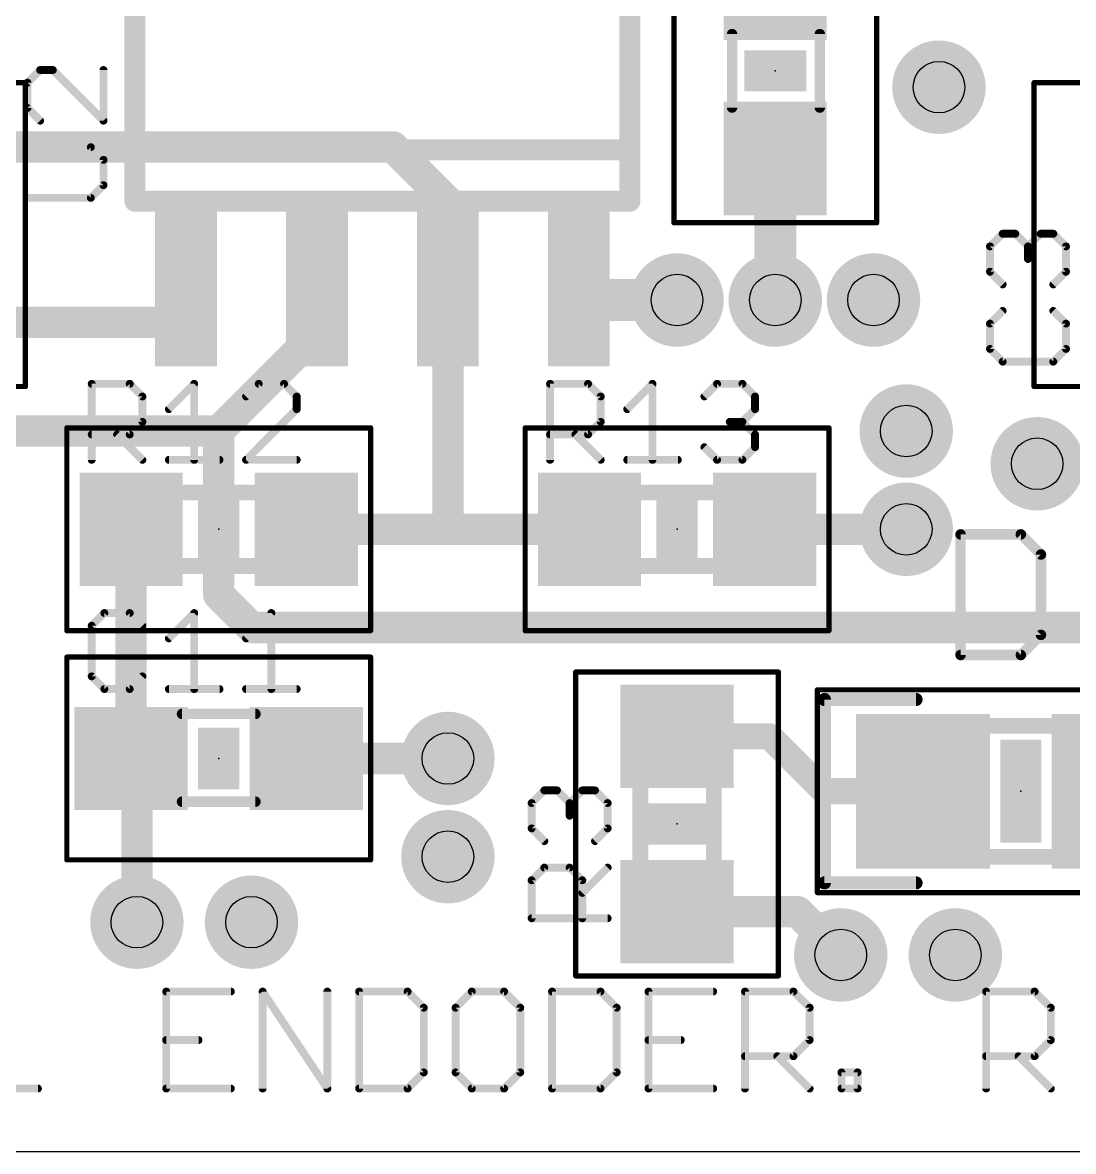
# Model space of a CAD drawing. Extents: x 0 to 33.3, y 0 to 21.6.
# Drawn here: x 13.02 to 23.21, y 0 to 10.95 of the extents above; entities that cross this region are included whole.
import ezdxf

# ---------------------------------------------------------------- set-up
doc = ezdxf.new("R2010")
doc.units = 0
for name, color, linetype in [('1', 22, 'CONTINUOUS'), ('18', 82, 'CONTINUOUS'), ('20', 7, 'CONTINUOUS'), ('21', 253, 'CONTINUOUS'), ('23', 7, 'CONTINUOUS'), ('25', 253, 'CONTINUOUS'), ('31', 253, 'CONTINUOUS'), ('35', 253, 'CONTINUOUS'), ('39', 22, 'CONTINUOUS'), ('44', 253, 'CONTINUOUS'), ('51', 253, 'CONTINUOUS')]:
    doc.layers.add(name, color=color, linetype=linetype)

# ---------------------------------------------------------------- blocks, each defined once
blk = doc.blocks.new('RECT')
blk.add_solid([(-0.5, -0.5), (0.5, -0.5), (-0.5, 0.5), (0.5, 0.5)])
blk = doc.blocks.new('ROUNDV')
at = {"const_width": 0.5}
blk.add_lwpolyline([(0, -0.25, 1), (0, 0.25, 1), (0, -0.25)], format="xyb", dxfattribs=at)

msp = doc.modelspace()

# ---------------------------------------------------------------- linework, layer by layer
at = {"layer": '1'}
for points, const_width in [([(16.6125, 9.74), (12.065, 9.74)], 0.3048), ([(17.145, 9.2075), (16.6125, 9.74)], 0.3048), ([(20.32, 9.6275), (20.32, 8.255)], 0.4064), ([(17.145, 8.3625), (17.145, 9.2075)], 0.3048), ([(14.605, 8.3625), (14.6, 8.04)], 0.4064), ([(15.875, 7.9375), (15.875, 8.3625)], 0.4064), ([(18.415, 8.3625), (18.5225, 8.255)], 0.4064), ([(17.145, 8.3625), (17.145, 6.0325)], 0.3048), ([(18.5225, 8.255), (19.3675, 8.255)], 0.4064), ([(14.6, 8.04), (12.065, 8.04)], 0.3048), ([(14.9225, 6.985), (15.875, 7.9375)], 0.3048), ([(14.9225, 6.985), (12.7, 6.985)], 0.3048), ([(14.9225, 5.3975), (14.9225, 6.985)], 0.3048), ([(14.0725, 6.0325), (14.0725, 3.81)], 0.3048), ([(15.7725, 6.0325), (17.145, 6.0325)], 0.3048), ([(17.145, 6.0325), (18.5175, 6.0325)], 0.3048), ([(21.59, 6.0325), (20.2175, 6.0325)], 0.3048), ([(15.24, 5.08), (14.9225, 5.3975)], 0.3048), ([(25.5025, 5.08), (15.24, 5.08)], 0.3048), ([(20.2638, 4.025), (19.3675, 4.025)], 0.254), ([(20.7963, 3.4925), (20.2638, 4.025)], 0.254), ([(14.0725, 3.81), (14.1288, 3.7538)], 0.3048), ([(15.7725, 3.81), (17.145, 3.81)], 0.3048), ([(14.1288, 3.7538), (14.1288, 2.2225)], 0.3048), ([(21.7513, 3.4925), (20.7963, 3.4925)], 0.254), ([(20.535, 2.325), (19.3675, 2.325)], 0.3048), ([(20.955, 1.905), (20.535, 2.325)], 0.3048)]:
    msp.add_lwpolyline(points, dxfattribs=dict(at, const_width=const_width))
for points, const_width in [([(16.6664, 9.7939, 1), (16.5586, 9.6861)], 0.1524), ([(16.6125, 9.6638, 1), (16.6125, 9.8162)], 0.1524), ([(20.4216, 9.6275, 1), (20.2184, 9.6275)], 0.2032), ([(17.2212, 9.2075, 1), (17.0688, 9.2075)], 0.1524), ([(17.0911, 9.1536, 1), (17.1989, 9.2614)], 0.1524), ([(14.7066, 8.3609, 1), (14.5034, 8.3641)], 0.2032), ([(15.9766, 8.3625, 1), (15.7734, 8.3625)], 0.2032), ([(18.4868, 8.4343, 1), (18.3432, 8.2907)], 0.2032), ([(17.2212, 8.3625, 1), (17.0688, 8.3625)], 0.1524), ([(17.0688, 8.3625, 1), (17.2212, 8.3625)], 0.1524), ([(18.5225, 8.3566, 1), (18.5225, 8.1534)], 0.2032), ([(18.4507, 8.1832, 1), (18.5943, 8.3268)], 0.2032), ([(19.3675, 8.1534, 1), (19.3675, 8.3566)], 0.2032), ([(20.2184, 8.255, 1), (20.4216, 8.255)], 0.2032), ([(14.4984, 8.0416, 1), (14.7016, 8.0384)], 0.2032), ([(14.6, 7.9638, 1), (14.6, 8.1162)], 0.1524), ([(15.7734, 7.9375, 1), (15.9766, 7.9375)], 0.2032), ([(15.9289, 7.8836, 1), (15.8211, 7.9914)], 0.1524), ([(14.9987, 6.985, 1), (14.8463, 6.985)], 0.1524), ([(14.8686, 7.0389, 1), (14.9764, 6.9311)], 0.1524), ([(14.9225, 6.9088, 1), (14.9225, 7.0612)], 0.1524), ([(14.1487, 6.0325, 1), (13.9963, 6.0325)], 0.1524), ([(15.7725, 6.1087, 1), (15.7725, 5.9563)], 0.1524), ([(17.145, 6.1087, 1), (17.145, 5.9563)], 0.1524), ([(17.145, 5.9563, 1), (17.145, 6.1087)], 0.1524), ([(18.5175, 5.9563, 1), (18.5175, 6.1087)], 0.1524), ([(20.2175, 6.1087, 1), (20.2175, 5.9563)], 0.1524), ([(21.59, 5.9563, 1), (21.59, 6.1087)], 0.1524), ([(17.0688, 6.0325, 1), (17.2212, 6.0325)], 0.1524), ([(14.9764, 5.4514, 1), (14.8686, 5.3436)], 0.1524), ([(14.8463, 5.3975, 1), (14.9987, 5.3975)], 0.1524), ([(15.24, 5.1562, 1), (15.24, 5.0038)], 0.1524), ([(15.1861, 5.0261, 1), (15.2939, 5.1339)], 0.1524), ([(19.3675, 4.0885, 1), (19.3675, 3.9615)], 0.127), ([(20.3087, 4.0699, 1), (20.2188, 3.9801)], 0.127), ([(20.2638, 3.9615, 1), (20.2638, 4.0885)], 0.127), ([(14.1264, 3.8639, 1), (14.0186, 3.7561)], 0.1524), ([(15.7725, 3.8862, 1), (15.7725, 3.7338)], 0.1524), ([(17.145, 3.7338, 1), (17.145, 3.8862)], 0.1524), ([(13.9963, 3.81, 1), (14.1487, 3.81)], 0.1524), ([(14.205, 3.7538, 1), (14.0526, 3.7538)], 0.1524), ([(14.0749, 3.6999, 1), (14.1826, 3.8076)], 0.1524), ([(20.7963, 3.556, 1), (20.7963, 3.429)], 0.127), ([(21.7513, 3.429, 1), (21.7513, 3.556)], 0.127), ([(20.7513, 3.4476, 1), (20.8412, 3.5374)], 0.127), ([(19.3675, 2.4012, 1), (19.3675, 2.2488)], 0.1524), ([(20.5889, 2.3789, 1), (20.4811, 2.2711)], 0.1524), ([(20.535, 2.2488, 1), (20.535, 2.4012)], 0.1524), ([(14.0526, 2.2225, 1), (14.205, 2.2225)], 0.1524), ([(20.9011, 1.8511, 1), (21.0089, 1.9589)], 0.1524)]:
    msp.add_lwpolyline(points, format="xyb", dxfattribs=dict(at, const_width=const_width))
at = {"layer": '20'}
msp.add_line((0, 0), (33.3375, 0), dxfattribs=at)
at = {"layer": '21'}
for points, const_width in [([(14.11, 9.7125), (14.11, 13.0125)], 0.2032), ([(18.91, 13.0125), (18.91, 9.7125)], 0.2032), ([(14.11, 9.2125), (14.11, 9.7125)], 0.2032), ([(18.91, 9.7125), (14.11, 9.7125)], 0.2032), ([(18.91, 9.7125), (18.91, 9.2125)], 0.2032), ([(21.6852, 4.3815), (20.7963, 4.3815)], 0.127), ([(20.7963, 4.3815), (20.7963, 2.6035)], 0.127), ([(20.7963, 2.6035), (21.6852, 2.6035)], 0.127), ([(15.0401, 1.5502), (14.4131, 1.5502)], 0.0762), ([(14.4131, 1.5502), (14.4131, 0.6096)], 0.0762), ([(15.3486, 0.6096), (15.3486, 1.5502)], 0.0762), ([(15.3486, 1.5502), (15.9756, 0.6096)], 0.0762), ([(15.9756, 0.6096), (15.9756, 1.5502)], 0.0762), ([(16.2841, 1.5502), (16.2841, 0.6096)], 0.0762), ([(16.7544, 1.5502), (16.2841, 1.5502)], 0.0762), ([(16.9112, 1.3934), (16.7544, 1.5502)], 0.0762), ([(17.3764, 1.5502), (17.2196, 1.3934)], 0.0762), ([(17.6899, 1.5502), (17.3764, 1.5502)], 0.0762), ([(17.8467, 1.3934), (17.6899, 1.5502)], 0.0762), ([(18.1551, 1.5502), (18.1551, 0.6096)], 0.0762), ([(18.6254, 1.5502), (18.1551, 1.5502)], 0.0762), ([(18.7822, 1.3934), (18.6254, 1.5502)], 0.0762), ([(19.7177, 1.5502), (19.0907, 1.5502)], 0.0762), ([(19.0907, 1.5502), (19.0907, 0.6096)], 0.0762), ([(20.0262, 0.6096), (20.0262, 1.5502)], 0.0762), ([(20.0262, 1.5502), (20.4965, 1.5502)], 0.0762), ([(20.4965, 1.5502), (20.6532, 1.3934)], 0.0762), ([(22.365, 0.6096), (22.365, 1.5502)], 0.0762), ([(22.365, 1.5502), (22.8353, 1.5502)], 0.0762), ([(22.8353, 1.5502), (22.992, 1.3934)], 0.0762), ([(16.9112, 0.7664), (16.9112, 1.3934)], 0.0762), ([(17.2196, 1.3934), (17.2196, 0.7664)], 0.0762), ([(17.8467, 0.7664), (17.8467, 1.3934)], 0.0762), ([(18.7822, 0.7664), (18.7822, 1.3934)], 0.0762), ([(20.6532, 1.3934), (20.6532, 1.0799)], 0.0762), ([(22.992, 1.3934), (22.992, 1.0799)], 0.0762), ([(14.4131, 1.0799), (14.7266, 1.0799)], 0.0762), ([(19.0907, 1.0799), (19.4042, 1.0799)], 0.0762), ([(20.6532, 1.0799), (20.4965, 0.9231)], 0.0762), ([(22.992, 1.0799), (22.8353, 0.9231)], 0.0762), ([(20.4965, 0.9231), (20.0262, 0.9231)], 0.0762), ([(20.3397, 0.9231), (20.6532, 0.6096)], 0.0762), ([(22.8353, 0.9231), (22.365, 0.9231)], 0.0762), ([(22.6785, 0.9231), (22.992, 0.6096)], 0.0762), ([(16.7544, 0.6096), (16.9112, 0.7664)], 0.0762), ([(17.2196, 0.7664), (17.3764, 0.6096)], 0.0762), ([(17.6899, 0.6096), (17.8467, 0.7664)], 0.0762), ([(18.6254, 0.6096), (18.7822, 0.7664)], 0.0762), ([(20.9617, 0.6096), (20.9617, 0.7664)], 0.0762), ([(20.9617, 0.7664), (21.1185, 0.7664)], 0.0762), ([(21.1185, 0.7664), (21.1185, 0.6096)], 0.0762), ([(12.542, 0.6096), (13.1691, 0.6096)], 0.0762), ([(14.4131, 0.6096), (15.0401, 0.6096)], 0.0762), ([(16.2841, 0.6096), (16.7544, 0.6096)], 0.0762), ([(17.3764, 0.6096), (17.6899, 0.6096)], 0.0762), ([(18.1551, 0.6096), (18.6254, 0.6096)], 0.0762), ([(19.0907, 0.6096), (19.7177, 0.6096)], 0.0762), ([(21.1185, 0.6096), (20.9617, 0.6096)], 0.0762)]:
    msp.add_lwpolyline(points, dxfattribs=dict(at, const_width=const_width))
for points, const_width in [([(14.1608, 9.7125, 1), (14.0592, 9.7125)], 0.1016), ([(14.11, 9.7633, 1), (14.11, 9.6617)], 0.1016), ([(14.0592, 9.7125, 1), (14.1608, 9.7125)], 0.1016), ([(18.9608, 9.7125, 1), (18.8592, 9.7125)], 0.1016), ([(18.8592, 9.7125, 1), (18.9608, 9.7125)], 0.1016), ([(18.91, 9.6617, 1), (18.91, 9.7633)], 0.1016), ([(14.0592, 9.2125, 1), (14.1608, 9.2125)], 0.1016), ([(18.8592, 9.2125, 1), (18.9608, 9.2125)], 0.1016), ([(20.828, 4.3815, 1), (20.7645, 4.3815)], 0.0635), ([(20.7963, 4.4132, 1), (20.7963, 4.3498)], 0.0635), ([(21.6852, 4.3498, 1), (21.6852, 4.4132)], 0.0635), ([(20.7963, 2.6353, 1), (20.7963, 2.5717)], 0.0635), ([(20.7645, 2.6035, 1), (20.828, 2.6035)], 0.0635), ([(21.6852, 2.5717, 1), (21.6852, 2.6353)], 0.0635), ([(14.4131, 1.5693, 1), (14.4131, 1.5312)], 0.0381), ([(14.4321, 1.5502, 1), (14.394, 1.5502)], 0.0381), ([(15.0401, 1.5312, 1), (15.0401, 1.5693)], 0.0381), ([(15.3676, 1.5502, 1), (15.3295, 1.5502)], 0.0381), ([(15.3644, 1.5608, 1), (15.3327, 1.5396)], 0.0381), ([(15.9947, 1.5502, 1), (15.9566, 1.5502)], 0.0381), ([(16.2841, 1.5693, 1), (16.2841, 1.5312)], 0.0381), ([(16.3032, 1.5502, 1), (16.2651, 1.5502)], 0.0381), ([(16.7679, 1.5637, 1), (16.7409, 1.5367)], 0.0381), ([(16.7544, 1.5312, 1), (16.7544, 1.5693)], 0.0381), ([(17.3764, 1.5693, 1), (17.3764, 1.5312)], 0.0381), ([(17.3899, 1.5367, 1), (17.3629, 1.5637)], 0.0381), ([(17.7034, 1.5637, 1), (17.6764, 1.5367)], 0.0381), ([(17.6899, 1.5312, 1), (17.6899, 1.5693)], 0.0381), ([(18.1742, 1.5502, 1), (18.1361, 1.5502)], 0.0381), ([(18.1551, 1.5693, 1), (18.1551, 1.5312)], 0.0381), ([(18.6389, 1.5637, 1), (18.612, 1.5367)], 0.0381), ([(18.6254, 1.5312, 1), (18.6254, 1.5693)], 0.0381), ([(19.0907, 1.5693, 1), (19.0907, 1.5312)], 0.0381), ([(19.1097, 1.5502, 1), (19.0716, 1.5502)], 0.0381), ([(19.7177, 1.5312, 1), (19.7177, 1.5693)], 0.0381), ([(20.0452, 1.5502, 1), (20.0071, 1.5502)], 0.0381), ([(20.0262, 1.5693, 1), (20.0262, 1.5312)], 0.0381), ([(20.5099, 1.5637, 1), (20.483, 1.5367)], 0.0381), ([(20.4965, 1.5312, 1), (20.4965, 1.5693)], 0.0381), ([(22.384, 1.5502, 1), (22.3459, 1.5502)], 0.0381), ([(22.365, 1.5693, 1), (22.365, 1.5312)], 0.0381), ([(22.8487, 1.5637, 1), (22.8218, 1.5367)], 0.0381), ([(22.8353, 1.5312, 1), (22.8353, 1.5693)], 0.0381), ([(16.9302, 1.3934, 1), (16.8921, 1.3934)], 0.0381), ([(16.8977, 1.38, 1), (16.9246, 1.4069)], 0.0381), ([(17.2061, 1.4069, 1), (17.2331, 1.38)], 0.0381), ([(17.2387, 1.3934, 1), (17.2006, 1.3934)], 0.0381), ([(17.8657, 1.3934, 1), (17.8276, 1.3934)], 0.0381), ([(17.8332, 1.38, 1), (17.8602, 1.4069)], 0.0381), ([(18.8013, 1.3934, 1), (18.7632, 1.3934)], 0.0381), ([(18.7687, 1.38, 1), (18.7957, 1.4069)], 0.0381), ([(20.6723, 1.3934, 1), (20.6342, 1.3934)], 0.0381), ([(20.6398, 1.38, 1), (20.6667, 1.4069)], 0.0381), ([(23.0111, 1.3934, 1), (22.973, 1.3934)], 0.0381), ([(22.9786, 1.38, 1), (23.0055, 1.4069)], 0.0381), ([(14.4131, 1.099, 1), (14.4131, 1.0609)], 0.0381), ([(14.7266, 1.0609, 1), (14.7266, 1.099)], 0.0381), ([(19.0907, 1.099, 1), (19.0907, 1.0609)], 0.0381), ([(19.4042, 1.0609, 1), (19.4042, 1.099)], 0.0381), ([(20.6342, 1.0799, 1), (20.6723, 1.0799)], 0.0381), ([(20.6667, 1.0664, 1), (20.6398, 1.0934)], 0.0381), ([(22.973, 1.0799, 1), (23.0111, 1.0799)], 0.0381), ([(23.0055, 1.0664, 1), (22.9786, 1.0934)], 0.0381), ([(20.0262, 0.9422, 1), (20.0262, 0.9041)], 0.0381), ([(20.3532, 0.9366, 1), (20.3262, 0.9097)], 0.0381), ([(20.483, 0.9366, 1), (20.5099, 0.9097)], 0.0381), ([(20.4965, 0.9041, 1), (20.4965, 0.9422)], 0.0381), ([(22.365, 0.9422, 1), (22.365, 0.9041)], 0.0381), ([(22.692, 0.9366, 1), (22.665, 0.9097)], 0.0381), ([(22.8218, 0.9366, 1), (22.8487, 0.9097)], 0.0381), ([(22.8353, 0.9041, 1), (22.8353, 0.9422)], 0.0381), ([(16.8921, 0.7664, 1), (16.9302, 0.7664)], 0.0381), ([(16.9246, 0.7529, 1), (16.8977, 0.7798)], 0.0381), ([(17.2331, 0.7798, 1), (17.2061, 0.7529)], 0.0381), ([(17.2006, 0.7664, 1), (17.2387, 0.7664)], 0.0381), ([(17.8276, 0.7664, 1), (17.8657, 0.7664)], 0.0381), ([(17.8602, 0.7529, 1), (17.8332, 0.7798)], 0.0381), ([(18.7632, 0.7664, 1), (18.8013, 0.7664)], 0.0381), ([(18.7957, 0.7529, 1), (18.7687, 0.7798)], 0.0381), ([(20.9807, 0.7664, 1), (20.9426, 0.7664)], 0.0381), ([(20.9617, 0.7854, 1), (20.9617, 0.7473)], 0.0381), ([(21.1375, 0.7664, 1), (21.0994, 0.7664)], 0.0381), ([(21.1185, 0.7473, 1), (21.1185, 0.7854)], 0.0381), ([(13.1691, 0.5906, 1), (13.1691, 0.6287)], 0.0381), ([(14.4131, 0.6287, 1), (14.4131, 0.5906)], 0.0381), ([(14.394, 0.6096, 1), (14.4321, 0.6096)], 0.0381), ([(15.0401, 0.5906, 1), (15.0401, 0.6287)], 0.0381), ([(15.3295, 0.6096, 1), (15.3676, 0.6096)], 0.0381), ([(15.9566, 0.6096, 1), (15.9947, 0.6096)], 0.0381), ([(15.9598, 0.599, 1), (15.9915, 0.6202)], 0.0381), ([(16.2841, 0.6287, 1), (16.2841, 0.5906)], 0.0381), ([(16.2651, 0.6096, 1), (16.3032, 0.6096)], 0.0381), ([(16.7409, 0.6231, 1), (16.7679, 0.5961)], 0.0381), ([(16.7544, 0.5906, 1), (16.7544, 0.6287)], 0.0381), ([(17.3764, 0.6287, 1), (17.3764, 0.5906)], 0.0381), ([(17.3629, 0.5961, 1), (17.3899, 0.6231)], 0.0381), ([(17.6764, 0.6231, 1), (17.7034, 0.5961)], 0.0381), ([(17.6899, 0.5906, 1), (17.6899, 0.6287)], 0.0381), ([(18.1551, 0.6287, 1), (18.1551, 0.5906)], 0.0381), ([(18.1361, 0.6096, 1), (18.1742, 0.6096)], 0.0381), ([(18.612, 0.6231, 1), (18.6389, 0.5961)], 0.0381), ([(18.6254, 0.5906, 1), (18.6254, 0.6287)], 0.0381), ([(19.0907, 0.6287, 1), (19.0907, 0.5906)], 0.0381), ([(19.0716, 0.6096, 1), (19.1097, 0.6096)], 0.0381), ([(19.7177, 0.5906, 1), (19.7177, 0.6287)], 0.0381), ([(20.0071, 0.6096, 1), (20.0452, 0.6096)], 0.0381), ([(20.6398, 0.5961, 1), (20.6667, 0.6231)], 0.0381), ([(20.9426, 0.6096, 1), (20.9807, 0.6096)], 0.0381), ([(20.9617, 0.6287, 1), (20.9617, 0.5906)], 0.0381), ([(21.0994, 0.6096, 1), (21.1375, 0.6096)], 0.0381), ([(21.1185, 0.5906, 1), (21.1185, 0.6287)], 0.0381), ([(22.3459, 0.6096, 1), (22.384, 0.6096)], 0.0381), ([(22.9786, 0.5961, 1), (23.0055, 0.6231)], 0.0381)]:
    msp.add_lwpolyline(points, format="xyb", dxfattribs=dict(at, const_width=const_width))
at = {"layer": '23'}
for p in [(20.32, 10.4775), (14.9225, 6.0325), (19.3675, 6.0325), (14.9225, 3.81), (22.7013, 3.4925), (19.3675, 3.175)]:
    msp.add_point(p, dxfattribs=at)
at = {"layer": '25'}
for points, const_width in [([(13.1905, 10.4855), (13.0677, 10.3626)], 0.0762), ([(13.3134, 10.4855), (13.1905, 10.4855)], 0.0762), ([(13.8049, 9.994), (13.3134, 10.4855)], 0.0762), ([(13.8049, 10.4855), (13.8049, 9.994)], 0.0762), ([(13.0677, 10.3626), (13.0677, 10.1169)], 0.0762), ([(13.0677, 10.1169), (13.1905, 9.994)], 0.0762), ([(13.682, 9.7371), (13.0677, 9.7371)], 0.0762), ([(13.8049, 9.6142), (13.682, 9.7371)], 0.0762), ([(13.8049, 9.3685), (13.8049, 9.6142)], 0.0762), ([(13.682, 9.2456), (13.8049, 9.3685)], 0.0762), ([(13.0677, 9.2456), (13.682, 9.2456)], 0.0762), ([(22.4022, 8.7751), (22.525, 8.898)], 0.0762), ([(22.525, 8.898), (22.6479, 8.898)], 0.0762), ([(22.6479, 8.898), (22.7708, 8.7751)], 0.0762), ([(22.7708, 8.7751), (22.8937, 8.898)], 0.0762), ([(22.8937, 8.898), (23.0165, 8.898)], 0.0762), ([(23.0165, 8.898), (23.1394, 8.7751)], 0.0762), ([(22.4022, 8.5294), (22.4022, 8.7751)], 0.0762), ([(22.7708, 8.7751), (22.7708, 8.6523)], 0.0762), ([(23.1394, 8.7751), (23.1394, 8.5294)], 0.0762), ([(22.525, 8.4065), (22.4022, 8.5294)], 0.0762), ([(23.1394, 8.5294), (23.0165, 8.4065)], 0.0762), ([(22.525, 8.1496), (22.4022, 8.0267)], 0.0762), ([(23.1394, 8.0267), (23.0165, 8.1496)], 0.0762), ([(22.4022, 8.0267), (22.4022, 7.781)], 0.0762), ([(23.1394, 7.781), (23.1394, 8.0267)], 0.0762), ([(22.4022, 7.781), (22.525, 7.6581)], 0.0762), ([(23.0165, 7.6581), (23.1394, 7.781)], 0.0762), ([(22.525, 7.6581), (23.0165, 7.6581)], 0.0762), ([(13.6906, 6.7056), (13.6906, 7.4428)], 0.0762), ([(13.6906, 7.4428), (14.0592, 7.4428)], 0.0762), ([(14.0592, 7.4428), (14.1821, 7.32)], 0.0762), ([(14.439, 7.1971), (14.6848, 7.4428)], 0.0762), ([(14.6848, 7.4428), (14.6848, 6.7056)], 0.0762), ([(15.3103, 7.4428), (15.1874, 7.32)], 0.0762), ([(15.556, 7.4428), (15.3103, 7.4428)], 0.0762), ([(15.6789, 7.32), (15.556, 7.4428)], 0.0762), ([(18.1356, 6.7056), (18.1356, 7.4428)], 0.0762), ([(18.1356, 7.4428), (18.5042, 7.4428)], 0.0762), ([(18.5042, 7.4428), (18.6271, 7.32)], 0.0762), ([(18.884, 7.1971), (19.1298, 7.4428)], 0.0762), ([(19.1298, 7.4428), (19.1298, 6.7056)], 0.0762), ([(19.6324, 7.32), (19.7553, 7.4428)], 0.0762), ([(19.7553, 7.4428), (20.001, 7.4428)], 0.0762), ([(20.001, 7.4428), (20.1239, 7.32)], 0.0762), ([(14.1821, 7.32), (14.1821, 7.0742)], 0.0762), ([(15.6789, 7.1971), (15.6789, 7.32)], 0.0762), ([(18.6271, 7.32), (18.6271, 7.0742)], 0.0762), ([(20.1239, 7.32), (20.1239, 7.1971)], 0.0762), ([(15.1874, 6.7056), (15.6789, 7.1971)], 0.0762), ([(20.1239, 7.1971), (20.001, 7.0742)], 0.0762), ([(14.1821, 7.0742), (14.0592, 6.9513)], 0.0762), ([(18.6271, 7.0742), (18.5042, 6.9513)], 0.0762), ([(20.001, 7.0742), (19.8782, 7.0742)], 0.0762), ([(20.001, 7.0742), (20.1239, 6.9513)], 0.0762), ([(14.0592, 6.9513), (13.6906, 6.9513)], 0.0762), ([(13.9363, 6.9513), (14.1821, 6.7056)], 0.0762), ([(18.5042, 6.9513), (18.1356, 6.9513)], 0.0762), ([(18.3813, 6.9513), (18.6271, 6.7056)], 0.0762), ([(20.1239, 6.9513), (20.1239, 6.8285)], 0.0762), ([(19.7553, 6.7056), (19.6324, 6.8285)], 0.0762), ([(20.1239, 6.8285), (20.001, 6.7056)], 0.0762), ([(14.439, 6.7056), (14.9305, 6.7056)], 0.0762), ([(15.6789, 6.7056), (15.1874, 6.7056)], 0.0762), ([(18.884, 6.7056), (19.3755, 6.7056)], 0.0762), ([(20.001, 6.7056), (19.7553, 6.7056)], 0.0762), ([(22.1171, 5.9827), (22.1171, 4.8133)], 0.1016), ([(22.7017, 5.9827), (22.1171, 5.9827)], 0.1016), ([(22.8966, 5.7878), (22.7017, 5.9827)], 0.1016), ([(22.8966, 5.0082), (22.8966, 5.7878)], 0.1016), ([(13.8135, 5.2203), (13.6906, 5.0975)], 0.0762), ([(14.0592, 5.2203), (13.8135, 5.2203)], 0.0762), ([(14.1821, 5.0975), (14.0592, 5.2203)], 0.0762), ([(14.439, 4.9746), (14.6848, 5.2203)], 0.0762), ([(14.6848, 5.2203), (14.6848, 4.4831)], 0.0762), ([(15.1874, 4.9746), (15.4332, 5.2203)], 0.0762), ([(15.4332, 5.2203), (15.4332, 4.4831)], 0.0762), ([(13.6906, 5.0975), (13.6906, 4.606)], 0.0762), ([(22.7017, 4.8133), (22.8966, 5.0082)], 0.1016), ([(22.1171, 4.8133), (22.7017, 4.8133)], 0.1016), ([(13.6906, 4.606), (13.8135, 4.4831)], 0.0762), ([(14.0592, 4.4831), (14.1821, 4.606)], 0.0762), ([(13.8135, 4.4831), (14.0592, 4.4831)], 0.0762), ([(14.439, 4.4831), (14.9305, 4.4831)], 0.0762), ([(15.1874, 4.4831), (15.6789, 4.4831)], 0.0762), ([(17.9572, 3.3776), (18.08, 3.5005)], 0.0762), ([(18.08, 3.5005), (18.2029, 3.5005)], 0.0762), ([(18.2029, 3.5005), (18.3258, 3.3776)], 0.0762), ([(18.3258, 3.3776), (18.4487, 3.5005)], 0.0762), ([(18.4487, 3.5005), (18.5715, 3.5005)], 0.0762), ([(18.5715, 3.5005), (18.6944, 3.3776)], 0.0762), ([(17.9572, 3.1319), (17.9572, 3.3776)], 0.0762), ([(18.3258, 3.3776), (18.3258, 3.2548)], 0.0762), ([(18.6944, 3.3776), (18.6944, 3.1319)], 0.0762), ([(18.08, 3.009), (17.9572, 3.1319)], 0.0762), ([(18.6944, 3.1319), (18.5715, 3.009)], 0.0762), ([(17.9572, 2.6292), (18.08, 2.7521)], 0.0762), ([(18.08, 2.7521), (18.3258, 2.7521)], 0.0762), ([(18.3258, 2.7521), (18.4487, 2.6292)], 0.0762), ([(18.4487, 2.5063), (18.6944, 2.7521)], 0.0762), ([(17.9572, 2.2606), (17.9572, 2.6292)], 0.0762), ([(18.4487, 2.6292), (18.4487, 2.2606)], 0.0762), ([(18.6944, 2.2606), (17.9572, 2.2606)], 0.0762)]:
    msp.add_lwpolyline(points, dxfattribs=dict(at, const_width=const_width))
for points, const_width in [([(13.1905, 10.5046, 1), (13.1905, 10.4665)], 0.0381), ([(13.204, 10.472, 1), (13.1771, 10.499)], 0.0381), ([(13.3269, 10.499, 1), (13.2999, 10.472)], 0.0381), ([(13.3134, 10.4665, 1), (13.3134, 10.5046)], 0.0381), ([(13.8239, 10.4855, 1), (13.7858, 10.4855)], 0.0381), ([(13.0867, 10.3626, 1), (13.0486, 10.3626)], 0.0381), ([(13.0542, 10.3761, 1), (13.0811, 10.3492)], 0.0381), ([(13.0811, 10.1304, 1), (13.0542, 10.1034)], 0.0381), ([(13.0486, 10.1169, 1), (13.0867, 10.1169)], 0.0381), ([(13.1771, 9.9805, 1), (13.204, 10.0075)], 0.0381), ([(13.7858, 9.994, 1), (13.8239, 9.994)], 0.0381), ([(13.7914, 9.9805, 1), (13.8184, 10.0075)], 0.0381), ([(13.0677, 9.7561, 1), (13.0677, 9.718)], 0.0381), ([(13.6955, 9.7506, 1), (13.6686, 9.7236)], 0.0381), ([(13.682, 9.718, 1), (13.682, 9.7561)], 0.0381), ([(13.8239, 9.6142, 1), (13.7858, 9.6142)], 0.0381), ([(13.7914, 9.6007, 1), (13.8184, 9.6277)], 0.0381), ([(13.7858, 9.3685, 1), (13.8239, 9.3685)], 0.0381), ([(13.8184, 9.355, 1), (13.7914, 9.3819)], 0.0381), ([(13.0677, 9.2646, 1), (13.0677, 9.2265)], 0.0381), ([(13.6686, 9.2591, 1), (13.6955, 9.2321)], 0.0381), ([(13.682, 9.2265, 1), (13.682, 9.2646)], 0.0381), ([(22.525, 8.917, 1), (22.525, 8.8789)], 0.0381), ([(22.5385, 8.8845, 1), (22.5116, 8.9115)], 0.0381), ([(22.6614, 8.9115, 1), (22.6344, 8.8845)], 0.0381), ([(22.6479, 8.8789, 1), (22.6479, 8.917)], 0.0381), ([(22.8937, 8.917, 1), (22.8937, 8.8789)], 0.0381), ([(22.9071, 8.8845, 1), (22.8802, 8.9115)], 0.0381), ([(23.03, 8.9115, 1), (23.0031, 8.8845)], 0.0381), ([(23.0165, 8.8789, 1), (23.0165, 8.917)], 0.0381), ([(22.4212, 8.7751, 1), (22.3831, 8.7751)], 0.0381), ([(22.3887, 8.7886, 1), (22.4156, 8.7617)], 0.0381), ([(22.7898, 8.7751, 1), (22.7517, 8.7751)], 0.0381), ([(22.7573, 8.7886, 1), (22.7843, 8.7617)], 0.0381), ([(22.7573, 8.7617, 1), (22.7843, 8.7886)], 0.0381), ([(23.1585, 8.7751, 1), (23.1204, 8.7751)], 0.0381), ([(23.1259, 8.7617, 1), (23.1529, 8.7886)], 0.0381), ([(22.7517, 8.6523, 1), (22.7898, 8.6523)], 0.0381), ([(22.4156, 8.5429, 1), (22.3887, 8.5159)], 0.0381), ([(22.3831, 8.5294, 1), (22.4212, 8.5294)], 0.0381), ([(23.1204, 8.5294, 1), (23.1585, 8.5294)], 0.0381), ([(23.1529, 8.5159, 1), (23.1259, 8.5429)], 0.0381), ([(22.5116, 8.393, 1), (22.5385, 8.42)], 0.0381), ([(23.0031, 8.42, 1), (23.03, 8.393)], 0.0381), ([(22.5385, 8.1361, 1), (22.5116, 8.1631)], 0.0381), ([(23.03, 8.1631, 1), (23.0031, 8.1361)], 0.0381), ([(22.4212, 8.0267, 1), (22.3831, 8.0267)], 0.0381), ([(22.3887, 8.0402, 1), (22.4156, 8.0132)], 0.0381), ([(23.1585, 8.0267, 1), (23.1204, 8.0267)], 0.0381), ([(23.1259, 8.0132, 1), (23.1529, 8.0402)], 0.0381), ([(22.3831, 7.781, 1), (22.4212, 7.781)], 0.0381), ([(22.4156, 7.7944, 1), (22.3887, 7.7675)], 0.0381), ([(23.1204, 7.781, 1), (23.1585, 7.781)], 0.0381), ([(23.1529, 7.7675, 1), (23.1259, 7.7944)], 0.0381), ([(22.525, 7.6772, 1), (22.525, 7.6391)], 0.0381), ([(22.5116, 7.6446, 1), (22.5385, 7.6716)], 0.0381), ([(23.0031, 7.6716, 1), (23.03, 7.6446)], 0.0381), ([(23.0165, 7.6391, 1), (23.0165, 7.6772)], 0.0381), ([(13.7096, 7.4428, 1), (13.6715, 7.4428)], 0.0381), ([(13.6906, 7.4619, 1), (13.6906, 7.4238)], 0.0381), ([(14.0727, 7.4563, 1), (14.0457, 7.4294)], 0.0381), ([(14.0592, 7.4238, 1), (14.0592, 7.4619)], 0.0381), ([(14.7038, 7.4428, 1), (14.6657, 7.4428)], 0.0381), ([(14.6982, 7.4294, 1), (14.6713, 7.4563)], 0.0381), ([(15.3103, 7.4619, 1), (15.3103, 7.4238)], 0.0381), ([(15.3238, 7.4294, 1), (15.2968, 7.4563)], 0.0381), ([(15.5695, 7.4563, 1), (15.5426, 7.4294)], 0.0381), ([(15.556, 7.4238, 1), (15.556, 7.4619)], 0.0381), ([(18.1547, 7.4428, 1), (18.1166, 7.4428)], 0.0381), ([(18.1356, 7.4619, 1), (18.1356, 7.4238)], 0.0381), ([(18.5177, 7.4563, 1), (18.4907, 7.4294)], 0.0381), ([(18.5042, 7.4238, 1), (18.5042, 7.4619)], 0.0381), ([(19.1488, 7.4428, 1), (19.1107, 7.4428)], 0.0381), ([(19.1432, 7.4294, 1), (19.1163, 7.4563)], 0.0381), ([(19.7553, 7.4619, 1), (19.7553, 7.4238)], 0.0381), ([(19.7688, 7.4294, 1), (19.7418, 7.4563)], 0.0381), ([(20.0145, 7.4563, 1), (19.9876, 7.4294)], 0.0381), ([(20.001, 7.4238, 1), (20.001, 7.4619)], 0.0381), ([(14.2011, 7.32, 1), (14.163, 7.32)], 0.0381), ([(14.1686, 7.3065, 1), (14.1956, 7.3334)], 0.0381), ([(15.174, 7.3334, 1), (15.2009, 7.3065)], 0.0381), ([(15.698, 7.32, 1), (15.6599, 7.32)], 0.0381), ([(15.6654, 7.3065, 1), (15.6924, 7.3334)], 0.0381), ([(18.6461, 7.32, 1), (18.608, 7.32)], 0.0381), ([(18.6136, 7.3065, 1), (18.6406, 7.3334)], 0.0381), ([(19.619, 7.3334, 1), (19.6459, 7.3065)], 0.0381), ([(20.143, 7.32, 1), (20.1049, 7.32)], 0.0381), ([(20.1104, 7.3065, 1), (20.1374, 7.3334)], 0.0381), ([(14.4255, 7.2106, 1), (14.4525, 7.1836)], 0.0381), ([(15.6924, 7.1836, 1), (15.6654, 7.2106)], 0.0381), ([(18.8705, 7.2106, 1), (18.8975, 7.1836)], 0.0381), ([(20.1374, 7.1836, 1), (20.1104, 7.2106)], 0.0381), ([(15.6599, 7.1971, 1), (15.698, 7.1971)], 0.0381), ([(20.1049, 7.1971, 1), (20.143, 7.1971)], 0.0381), ([(14.163, 7.0742, 1), (14.2011, 7.0742)], 0.0381), ([(14.1956, 7.0607, 1), (14.1686, 7.0877)], 0.0381), ([(18.608, 7.0742, 1), (18.6461, 7.0742)], 0.0381), ([(18.6406, 7.0607, 1), (18.6136, 7.0877)], 0.0381), ([(19.8782, 7.0933, 1), (19.8782, 7.0552)], 0.0381), ([(20.0145, 7.0877, 1), (19.9876, 7.0607)], 0.0381), ([(19.9876, 7.0877, 1), (20.0145, 7.0607)], 0.0381), ([(20.001, 7.0552, 1), (20.001, 7.0933)], 0.0381), ([(13.6906, 6.9704, 1), (13.6906, 6.9323)], 0.0381), ([(13.9498, 6.9648, 1), (13.9229, 6.9379)], 0.0381), ([(14.0457, 6.9648, 1), (14.0727, 6.9379)], 0.0381), ([(14.0592, 6.9323, 1), (14.0592, 6.9704)], 0.0381), ([(18.1356, 6.9704, 1), (18.1356, 6.9323)], 0.0381), ([(18.3948, 6.9648, 1), (18.3679, 6.9379)], 0.0381), ([(18.4907, 6.9648, 1), (18.5177, 6.9379)], 0.0381), ([(18.5042, 6.9323, 1), (18.5042, 6.9704)], 0.0381), ([(20.143, 6.9513, 1), (20.1049, 6.9513)], 0.0381), ([(20.1104, 6.9379, 1), (20.1374, 6.9648)], 0.0381), ([(19.6459, 6.8419, 1), (19.619, 6.815)], 0.0381), ([(20.1049, 6.8285, 1), (20.143, 6.8285)], 0.0381), ([(20.1374, 6.815, 1), (20.1104, 6.8419)], 0.0381), ([(13.6715, 6.7056, 1), (13.7096, 6.7056)], 0.0381), ([(14.1686, 6.6921, 1), (14.1956, 6.7191)], 0.0381), ([(14.439, 6.7247, 1), (14.439, 6.6866)], 0.0381), ([(14.6657, 6.7056, 1), (14.7038, 6.7056)], 0.0381), ([(14.9305, 6.6866, 1), (14.9305, 6.7247)], 0.0381), ([(15.1874, 6.7247, 1), (15.1874, 6.6866)], 0.0381), ([(15.174, 6.7191, 1), (15.2009, 6.6921)], 0.0381), ([(15.6789, 6.6866, 1), (15.6789, 6.7247)], 0.0381), ([(18.1166, 6.7056, 1), (18.1547, 6.7056)], 0.0381), ([(18.6136, 6.6921, 1), (18.6406, 6.7191)], 0.0381), ([(18.884, 6.7247, 1), (18.884, 6.6866)], 0.0381), ([(19.1107, 6.7056, 1), (19.1488, 6.7056)], 0.0381), ([(19.3755, 6.6866, 1), (19.3755, 6.7247)], 0.0381), ([(19.7553, 6.7247, 1), (19.7553, 6.6866)], 0.0381), ([(19.7418, 6.6921, 1), (19.7688, 6.7191)], 0.0381), ([(19.9876, 6.7191, 1), (20.0145, 6.6921)], 0.0381), ([(20.001, 6.6866, 1), (20.001, 6.7247)], 0.0381), ([(22.1425, 5.9827, 1), (22.0917, 5.9827)], 0.0508), ([(22.1171, 6.0081, 1), (22.1171, 5.9573)], 0.0508), ([(22.7197, 6.0007, 1), (22.6838, 5.9647)], 0.0508), ([(22.7017, 5.9573, 1), (22.7017, 6.0081)], 0.0508), ([(22.922, 5.7878, 1), (22.8712, 5.7878)], 0.0508), ([(22.8787, 5.7698, 1), (22.9146, 5.8058)], 0.0508), ([(13.8135, 5.2394, 1), (13.8135, 5.2013)], 0.0381), ([(13.8269, 5.2069, 1), (13.8, 5.2338)], 0.0381), ([(14.0727, 5.2338, 1), (14.0457, 5.2069)], 0.0381), ([(14.0592, 5.2013, 1), (14.0592, 5.2394)], 0.0381), ([(14.7038, 5.2203, 1), (14.6657, 5.2203)], 0.0381), ([(14.6982, 5.2069, 1), (14.6713, 5.2338)], 0.0381), ([(15.4522, 5.2203, 1), (15.4141, 5.2203)], 0.0381), ([(15.4466, 5.2069, 1), (15.4197, 5.2338)], 0.0381), ([(13.7096, 5.0975, 1), (13.6715, 5.0975)], 0.0381), ([(13.6771, 5.1109, 1), (13.7041, 5.084)], 0.0381), ([(14.1686, 5.084, 1), (14.1956, 5.1109)], 0.0381), ([(22.9146, 4.9902, 1), (22.8787, 5.0262)], 0.0508), ([(14.4255, 4.9881, 1), (14.4525, 4.9611)], 0.0381), ([(15.174, 4.9881, 1), (15.2009, 4.9611)], 0.0381), ([(22.8712, 5.0082, 1), (22.922, 5.0082)], 0.0508), ([(22.1171, 4.8387, 1), (22.1171, 4.7879)], 0.0508), ([(22.0917, 4.8133, 1), (22.1425, 4.8133)], 0.0508), ([(22.6838, 4.8313, 1), (22.7197, 4.7953)], 0.0508), ([(22.7017, 4.7879, 1), (22.7017, 4.8387)], 0.0508), ([(13.6715, 4.606, 1), (13.7096, 4.606)], 0.0381), ([(13.7041, 4.6194, 1), (13.6771, 4.5925)], 0.0381), ([(14.1956, 4.5925, 1), (14.1686, 4.6194)], 0.0381), ([(13.8135, 4.5022, 1), (13.8135, 4.4641)], 0.0381), ([(13.8, 4.4696, 1), (13.8269, 4.4966)], 0.0381), ([(14.0457, 4.4966, 1), (14.0727, 4.4696)], 0.0381), ([(14.0592, 4.4641, 1), (14.0592, 4.5022)], 0.0381), ([(14.439, 4.5022, 1), (14.439, 4.4641)], 0.0381), ([(14.6657, 4.4831, 1), (14.7038, 4.4831)], 0.0381), ([(14.9305, 4.4641, 1), (14.9305, 4.5022)], 0.0381), ([(15.1874, 4.5022, 1), (15.1874, 4.4641)], 0.0381), ([(15.4141, 4.4831, 1), (15.4522, 4.4831)], 0.0381), ([(15.6789, 4.4641, 1), (15.6789, 4.5022)], 0.0381), ([(18.08, 3.5196, 1), (18.08, 3.4815)], 0.0381), ([(18.0935, 3.487, 1), (18.0666, 3.514)], 0.0381), ([(18.2164, 3.514, 1), (18.1894, 3.487)], 0.0381), ([(18.2029, 3.4815, 1), (18.2029, 3.5196)], 0.0381), ([(18.4487, 3.5196, 1), (18.4487, 3.4815)], 0.0381), ([(18.4621, 3.487, 1), (18.4352, 3.514)], 0.0381), ([(18.585, 3.514, 1), (18.5581, 3.487)], 0.0381), ([(18.5715, 3.4815, 1), (18.5715, 3.5196)], 0.0381), ([(17.9762, 3.3776, 1), (17.9381, 3.3776)], 0.0381), ([(17.9437, 3.3911, 1), (17.9706, 3.3642)], 0.0381), ([(18.3448, 3.3776, 1), (18.3067, 3.3776)], 0.0381), ([(18.3123, 3.3911, 1), (18.3393, 3.3642)], 0.0381), ([(18.3123, 3.3642, 1), (18.3393, 3.3911)], 0.0381), ([(18.7135, 3.3776, 1), (18.6754, 3.3776)], 0.0381), ([(18.6809, 3.3642, 1), (18.7079, 3.3911)], 0.0381), ([(18.3067, 3.2548, 1), (18.3448, 3.2548)], 0.0381), ([(17.9706, 3.1454, 1), (17.9437, 3.1184)], 0.0381), ([(17.9381, 3.1319, 1), (17.9762, 3.1319)], 0.0381), ([(18.6754, 3.1319, 1), (18.7135, 3.1319)], 0.0381), ([(18.7079, 3.1184, 1), (18.6809, 3.1454)], 0.0381), ([(18.0666, 2.9955, 1), (18.0935, 3.0225)], 0.0381), ([(18.5581, 3.0225, 1), (18.585, 2.9955)], 0.0381), ([(18.08, 2.7711, 1), (18.08, 2.733)], 0.0381), ([(18.0935, 2.7386, 1), (18.0666, 2.7656)], 0.0381), ([(18.3393, 2.7656, 1), (18.3123, 2.7386)], 0.0381), ([(18.3258, 2.733, 1), (18.3258, 2.7711)], 0.0381), ([(18.7079, 2.7386, 1), (18.6809, 2.7656)], 0.0381), ([(17.9762, 2.6292, 1), (17.9381, 2.6292)], 0.0381), ([(17.9437, 2.6427, 1), (17.9706, 2.6157)], 0.0381), ([(18.4677, 2.6292, 1), (18.4296, 2.6292)], 0.0381), ([(18.4352, 2.6157, 1), (18.4621, 2.6427)], 0.0381), ([(18.4352, 2.5198, 1), (18.4621, 2.4929)], 0.0381), ([(17.9572, 2.2797, 1), (17.9572, 2.2416)], 0.0381), ([(18.6944, 2.2416, 1), (18.6944, 2.2797)], 0.0381), ([(17.9381, 2.2606, 1), (17.9762, 2.2606)], 0.0381), ([(18.4296, 2.2606, 1), (18.4677, 2.2606)], 0.0381)]:
    msp.add_lwpolyline(points, format="xyb", dxfattribs=dict(at, const_width=const_width))
at = {"layer": '39', "const_width": 0.0508}
for points in [[(19.337, 9.0045), (19.337, 11.9505)], [(21.303, 11.9505), (21.303, 9.0045)], [(11.082, 10.363), (13.048, 10.363)], [(13.048, 10.363), (13.048, 7.417)], [(22.8295, 7.417), (22.8295, 10.363)], [(22.8295, 10.363), (24.7955, 10.363)], [(21.303, 9.0045), (19.337, 9.0045)], [(13.048, 7.417), (11.082, 7.417)], [(24.7955, 7.417), (22.8295, 7.417)], [(13.4495, 7.0155), (16.3955, 7.0155)], [(13.4495, 5.0495), (13.4495, 7.0155)], [(16.3955, 7.0155), (16.3955, 5.0495)], [(17.8945, 7.0155), (20.8405, 7.0155)], [(17.8945, 5.0495), (17.8945, 7.0155)], [(20.8405, 7.0155), (20.8405, 5.0495)], [(16.3955, 5.0495), (13.4495, 5.0495)], [(20.8405, 5.0495), (17.8945, 5.0495)], [(13.4495, 4.793), (16.3955, 4.793)], [(13.4495, 2.827), (13.4495, 4.793)], [(16.3955, 4.793), (16.3955, 2.827)], [(18.3845, 1.702), (18.3845, 4.648)], [(18.3845, 4.648), (20.3505, 4.648)], [(20.3505, 4.648), (20.3505, 1.702)], [(20.7283, 4.4755), (24.6743, 4.4755)], [(20.7283, 2.5095), (20.7283, 4.4755)], [(16.3955, 2.827), (13.4495, 2.827)], [(24.6743, 2.5095), (20.7283, 2.5095)], [(20.3505, 1.702), (18.3845, 1.702)]]:
    msp.add_lwpolyline(points, dxfattribs=at)
at = {"layer": '39', "const_width": 0.0254}
for points in [[(13.0607, 10.363, 1), (13.0353, 10.363)], [(13.048, 10.3503, 1), (13.048, 10.3757)], [(22.8422, 10.363, 1), (22.8168, 10.363)], [(22.8295, 10.3757, 1), (22.8295, 10.3503)], [(19.337, 9.0172, 1), (19.337, 8.9918)], [(19.3243, 9.0045, 1), (19.3497, 9.0045)], [(21.2903, 9.0045, 1), (21.3157, 9.0045)], [(21.303, 8.9918, 1), (21.303, 9.0172)], [(13.0353, 7.417, 1), (13.0607, 7.417)], [(13.048, 7.4043, 1), (13.048, 7.4297)], [(22.8295, 7.4297, 1), (22.8295, 7.4043)], [(22.8168, 7.417, 1), (22.8422, 7.417)], [(13.4495, 7.0282, 1), (13.4495, 7.0028)], [(13.4622, 7.0155, 1), (13.4368, 7.0155)], [(16.4082, 7.0155, 1), (16.3828, 7.0155)], [(16.3955, 7.0028, 1), (16.3955, 7.0282)], [(17.8945, 7.0282, 1), (17.8945, 7.0028)], [(17.9072, 7.0155, 1), (17.8818, 7.0155)], [(20.8532, 7.0155, 1), (20.8278, 7.0155)], [(20.8405, 7.0028, 1), (20.8405, 7.0282)], [(13.4495, 5.0622, 1), (13.4495, 5.0368)], [(13.4368, 5.0495, 1), (13.4622, 5.0495)], [(16.3828, 5.0495, 1), (16.4082, 5.0495)], [(16.3955, 5.0368, 1), (16.3955, 5.0622)], [(17.8945, 5.0622, 1), (17.8945, 5.0368)], [(17.8818, 5.0495, 1), (17.9072, 5.0495)], [(20.8278, 5.0495, 1), (20.8532, 5.0495)], [(20.8405, 5.0368, 1), (20.8405, 5.0622)], [(13.4495, 4.8057, 1), (13.4495, 4.7803)], [(13.4622, 4.793, 1), (13.4368, 4.793)], [(16.4082, 4.793, 1), (16.3828, 4.793)], [(16.3955, 4.7803, 1), (16.3955, 4.8057)], [(18.3972, 4.648, 1), (18.3718, 4.648)], [(18.3845, 4.6607, 1), (18.3845, 4.6353)], [(20.3632, 4.648, 1), (20.3378, 4.648)], [(20.3505, 4.6353, 1), (20.3505, 4.6607)], [(20.7283, 4.4882, 1), (20.7283, 4.4628)], [(20.741, 4.4755, 1), (20.7156, 4.4755)], [(13.4495, 2.8397, 1), (13.4495, 2.8143)], [(16.3955, 2.8143, 1), (16.3955, 2.8397)], [(13.4368, 2.827, 1), (13.4622, 2.827)], [(16.3828, 2.827, 1), (16.4082, 2.827)], [(20.7283, 2.5222, 1), (20.7283, 2.4968)], [(20.7156, 2.5095, 1), (20.741, 2.5095)], [(18.3845, 1.7147, 1), (18.3845, 1.6893)], [(18.3718, 1.702, 1), (18.3972, 1.702)], [(20.3378, 1.702, 1), (20.3632, 1.702)], [(20.3505, 1.6893, 1), (20.3505, 1.7147)]]:
    msp.add_lwpolyline(points, format="xyb", dxfattribs=at)
at = {"layer": '44'}
for centre in [(21.9075, 10.3187), (19.3675, 8.255), (20.32, 8.255), (21.2725, 8.255), (21.59, 6.985), (22.86, 6.6675), (21.59, 6.0325), (17.145, 3.81), (17.145, 2.8575), (14.1288, 2.2225), (15.24, 2.2225), (20.955, 1.905), (22.0663, 1.905)]:
    msp.add_circle(centre, 0.25, dxfattribs=at)
at = {"layer": '51'}
for points, const_width in [([(19.901, 10.8335), (19.901, 10.1215)], 0.1016), ([(20.752, 10.8335), (20.752, 10.1215)], 0.1016), ([(18.91, 9.2125), (14.11, 9.2125)], 0.2032), ([(15.3545, 6.3885), (14.4905, 6.3885)], 0.1524), ([(19.7995, 6.3885), (18.9355, 6.3885)], 0.1524), ([(14.4905, 5.6765), (15.3545, 5.6765)], 0.1524), ([(18.9355, 5.6765), (19.7995, 5.6765)], 0.1524), ([(14.5665, 4.242), (15.2785, 4.242)], 0.1016), ([(22.2913, 4.1275), (23.1113, 4.1275)], 0.1524), ([(19.0115, 3.607), (19.0115, 2.743)], 0.1524), ([(19.7235, 2.743), (19.7235, 3.607)], 0.1524), ([(14.5665, 3.391), (15.2785, 3.391)], 0.1016), ([(22.2913, 2.8575), (23.1113, 2.8575)], 0.1524)]:
    msp.add_lwpolyline(points, dxfattribs=dict(at, const_width=const_width))
for points, const_width in [([(19.9264, 10.8335, 1), (19.8756, 10.8335)], 0.0508), ([(20.7774, 10.8335, 1), (20.7266, 10.8335)], 0.0508), ([(19.8756, 10.1215, 1), (19.9264, 10.1215)], 0.0508), ([(20.7266, 10.1215, 1), (20.7774, 10.1215)], 0.0508), ([(14.11, 9.2633, 1), (14.11, 9.1617)], 0.1016), ([(18.91, 9.1617, 1), (18.91, 9.2633)], 0.1016), ([(14.4905, 6.4266, 1), (14.4905, 6.3504)], 0.0762), ([(15.3545, 6.3504, 1), (15.3545, 6.4266)], 0.0762), ([(18.9355, 6.4266, 1), (18.9355, 6.3504)], 0.0762), ([(19.7995, 6.3504, 1), (19.7995, 6.4266)], 0.0762), ([(14.4905, 5.7146, 1), (14.4905, 5.6384)], 0.0762), ([(15.3545, 5.6384, 1), (15.3545, 5.7146)], 0.0762), ([(18.9355, 5.7146, 1), (18.9355, 5.6384)], 0.0762), ([(19.7995, 5.6384, 1), (19.7995, 5.7146)], 0.0762), ([(14.5665, 4.2674, 1), (14.5665, 4.2166)], 0.0508), ([(15.2785, 4.2166, 1), (15.2785, 4.2674)], 0.0508), ([(22.2913, 4.1656, 1), (22.2913, 4.0894)], 0.0762), ([(23.1113, 4.0894, 1), (23.1113, 4.1656)], 0.0762), ([(19.0496, 3.607, 1), (18.9734, 3.607)], 0.0762), ([(19.7616, 3.607, 1), (19.6854, 3.607)], 0.0762), ([(14.5665, 3.4164, 1), (14.5665, 3.3656)], 0.0508), ([(15.2785, 3.3656, 1), (15.2785, 3.4164)], 0.0508), ([(22.2913, 2.8956, 1), (22.2913, 2.8194)], 0.0762), ([(23.1113, 2.8194, 1), (23.1113, 2.8956)], 0.0762), ([(18.9734, 2.743, 1), (19.0496, 2.743)], 0.0762), ([(19.6854, 2.743, 1), (19.7616, 2.743)], 0.0762)]:
    msp.add_lwpolyline(points, format="xyb", dxfattribs=dict(at, const_width=const_width))

# ---------------------------------------------------------------- block references
at = {"layer": '1', "xscale": 1.1, "rotation": 270}
for p in [(20.32, 11.3275), (20.32, 9.6275)]:
    msp.add_blockref('RECT', p, dxfattribs=at)
at = {"layer": '1', "yscale": 1.5}
for p, xscale in [((14.605, 8.3625), 0.6), ((15.875, 8.3625), 0.6), ((17.145, 8.3625), 0.6), ((18.415, 8.3625), 0.6), ((21.7513, 3.4925), 1.3), ((23.6513, 3.4925), 1.3)]:
    msp.add_blockref('RECT', p, dxfattribs=dict(at, xscale=xscale))
at = {"layer": '1', "yscale": 1.1}
for p in [(14.0725, 6.0325), (15.7725, 6.0325), (18.5175, 6.0325), (20.2175, 6.0325)]:
    msp.add_blockref('RECT', p, dxfattribs=at)
at = {"layer": '1', "yscale": 1.1, "rotation": 90}
for p in [(19.3675, 4.025), (19.3675, 2.325)]:
    msp.add_blockref('RECT', p, dxfattribs=at)
at = {"layer": '1', "xscale": 1.1}
for p in [(14.0725, 3.81), (15.7725, 3.81)]:
    msp.add_blockref('RECT', p, dxfattribs=at)
at = {"layer": '18', "xscale": 0.9064, "yscale": 0.9064}
for p in [(21.9075, 10.3187), (21.9075, 10.3187), (19.3675, 8.255), (19.3675, 8.255), (20.32, 8.255), (20.32, 8.255), (21.2725, 8.255), (21.2725, 8.255), (21.59, 6.985), (21.59, 6.985), (22.86, 6.6675), (22.86, 6.6675), (21.59, 6.0325), (21.59, 6.0325), (17.145, 3.81), (17.145, 3.81), (17.145, 2.8575), (17.145, 2.8575), (14.1288, 2.2225), (14.1288, 2.2225), (15.24, 2.2225), (15.24, 2.2225), (20.955, 1.905), (20.955, 1.905), (22.0663, 1.905), (22.0663, 1.905)]:
    msp.add_blockref('ROUNDV', p, dxfattribs=at)
at = {"layer": '31', "xscale": 1.1, "rotation": 270}
for p in [(20.32, 11.3275), (20.32, 9.6275)]:
    msp.add_blockref('RECT', p, dxfattribs=at)
at = {"layer": '31', "yscale": 1.5}
for p, xscale in [((14.605, 8.3625), 0.6), ((15.875, 8.3625), 0.6), ((17.145, 8.3625), 0.6), ((18.415, 8.3625), 0.6), ((21.7513, 3.4925), 1.3), ((23.6513, 3.4925), 1.3)]:
    msp.add_blockref('RECT', p, dxfattribs=dict(at, xscale=xscale))
at = {"layer": '31', "yscale": 1.1}
for p in [(14.0725, 6.0325), (15.7725, 6.0325), (18.5175, 6.0325), (20.2175, 6.0325)]:
    msp.add_blockref('RECT', p, dxfattribs=at)
at = {"layer": '31', "yscale": 1.1, "rotation": 90}
for p in [(19.3675, 4.025), (19.3675, 2.325)]:
    msp.add_blockref('RECT', p, dxfattribs=at)
at = {"layer": '31', "xscale": 1.1}
for p in [(14.0725, 3.81), (15.7725, 3.81)]:
    msp.add_blockref('RECT', p, dxfattribs=at)
at = {"layer": '35', "xscale": 0.3998}
for p, yscale, rotation in [((20.32, 10.4775), 0.6, 270), ((19.3675, 3.175), 0.8002, 90)]:
    msp.add_blockref('RECT', p, dxfattribs=dict(at, yscale=yscale, rotation=rotation))
for p, yscale in [((14.9225, 6.0325), 0.8002), ((19.3675, 6.0325), 0.8002), ((14.9225, 3.81), 0.6), ((22.7013, 3.4925), 1.0002)]:
    msp.add_blockref('RECT', p, dxfattribs=dict(at, yscale=yscale))
at = {"layer": '51'}
for p, xscale, yscale, rotation in [((20.3251, 11.0656), 0.5001, 0.95, 270), ((20.3251, 9.8972), 0.5001, 0.95, 270), ((19.3675, 3.81), 0.4064, 0.8636, 90), ((19.3675, 2.54), 0.4064, 0.8636, 90)]:
    msp.add_blockref('RECT', p, dxfattribs=dict(at, xscale=xscale, yscale=yscale, rotation=rotation))
for p, xscale, yscale in [((14.605, 8.5625), 0.49, 1.1), ((15.875, 8.5625), 0.49, 1.1), ((17.145, 8.5625), 0.49, 1.1), ((18.415, 8.5625), 0.49, 1.1), ((14.2875, 6.0325), 0.4064, 0.8636), ((15.5575, 6.0325), 0.4064, 0.8636), ((18.7325, 6.0325), 0.4064, 0.8636), ((20.0025, 6.0325), 0.4064, 0.8636), ((14.3344, 3.8151), 0.5001, 0.95), ((15.5028, 3.8151), 0.5001, 0.95), ((21.9595, 3.494), 0.65, 1.4), ((23.4327, 3.494), 0.65, 1.4)]:
    msp.add_blockref('RECT', p, dxfattribs=dict(at, xscale=xscale, yscale=yscale))

doc.saveas('drawing.dxf')
